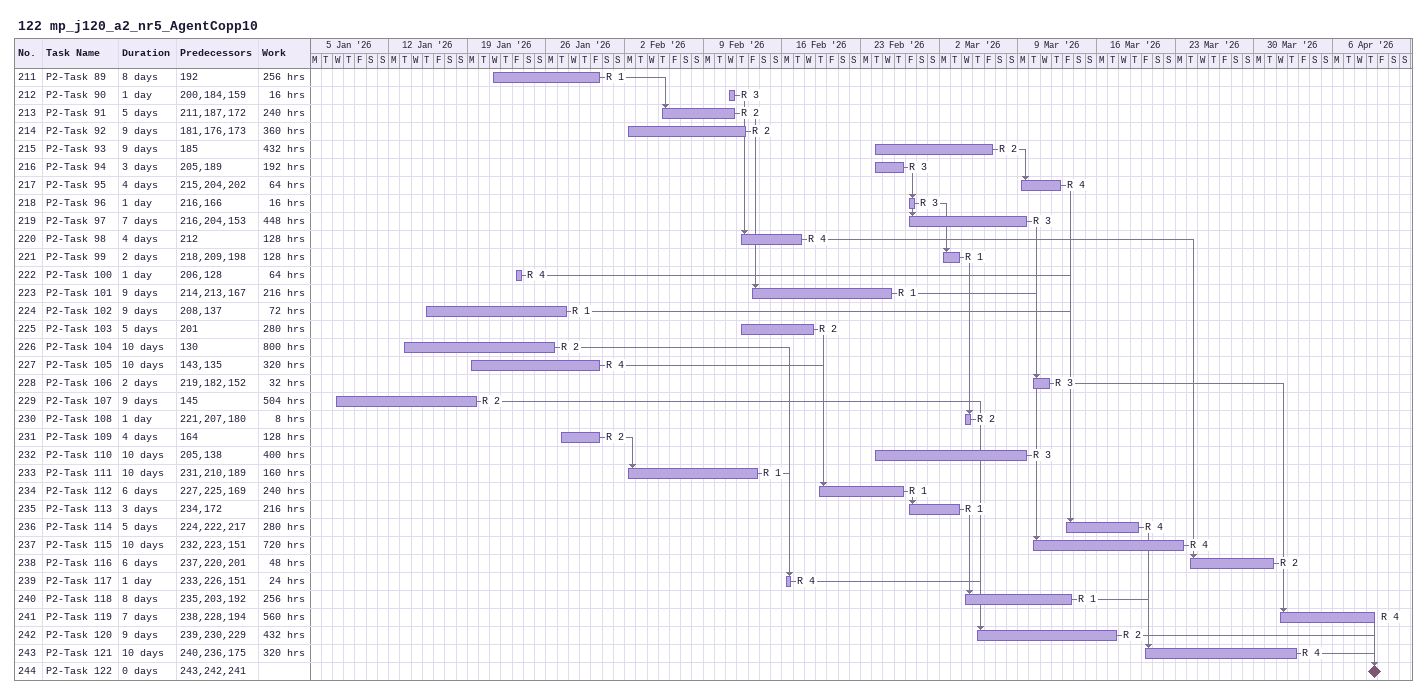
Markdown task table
122 mp_j120_a2_nr5_AgentCopp10

| ID | Task | Duration | Start | Finish | Predecessors | Resources | Work (h) |
|---|---|---|---|---|---|---|---|
| 211 | P2-Task 89 | 8d | 2026-01-21 | 2026-01-30 | 192 | R 1 | 256 |
| 212 | P2-Task 90 | 1d | 2026-02-11 | 2026-02-11 | 200, 184, 159 | R 3 | 16 |
| 213 | P2-Task 91 | 5d | 2026-02-05 | 2026-02-11 | 211, 187, 172 | R 2 | 240 |
| 214 | P2-Task 92 | 9d | 2026-02-02 | 2026-02-12 | 181, 176, 173 | R 2 | 360 |
| 215 | P2-Task 93 | 9d | 2026-02-24 | 2026-03-06 | 185 | R 2 | 432 |
| 216 | P2-Task 94 | 3d | 2026-02-24 | 2026-02-26 | 205, 189 | R 3 | 192 |
| 217 | P2-Task 95 | 4d | 2026-03-09 | 2026-03-12 | 215, 204, 202 | R 4 | 64 |
| 218 | P2-Task 96 | 1d | 2026-02-27 | 2026-02-27 | 216, 166 | R 3 | 16 |
| 219 | P2-Task 97 | 7d | 2026-02-27 | 2026-03-09 | 216, 204, 153 | R 3 | 448 |
| 220 | P2-Task 98 | 4d | 2026-02-12 | 2026-02-17 | 212 | R 4 | 128 |
| 221 | P2-Task 99 | 2d | 2026-03-02 | 2026-03-03 | 218, 209, 198 | R 1 | 128 |
| 222 | P2-Task 100 | 1d | 2026-01-23 | 2026-01-23 | 206, 128 | R 4 | 64 |
| 223 | P2-Task 101 | 9d | 2026-02-13 | 2026-02-25 | 214, 213, 167 | R 1 | 216 |
| 224 | P2-Task 102 | 9d | 2026-01-15 | 2026-01-27 | 208, 137 | R 1 | 72 |
| 225 | P2-Task 103 | 5d | 2026-02-12 | 2026-02-18 | 201 | R 2 | 280 |
| 226 | P2-Task 104 | 10d | 2026-01-13 | 2026-01-26 | 130 | R 2 | 800 |
| 227 | P2-Task 105 | 10d | 2026-01-19 | 2026-01-30 | 143, 135 | R 4 | 320 |
| 228 | P2-Task 106 | 2d | 2026-03-10 | 2026-03-11 | 219, 182, 152 | R 3 | 32 |
| 229 | P2-Task 107 | 9d | 2026-01-07 | 2026-01-19 | 145 | R 2 | 504 |
| 230 | P2-Task 108 | 1d | 2026-03-04 | 2026-03-04 | 221, 207, 180 | R 2 | 8 |
| 231 | P2-Task 109 | 4d | 2026-01-27 | 2026-01-30 | 164 | R 2 | 128 |
| 232 | P2-Task 110 | 10d | 2026-02-24 | 2026-03-09 | 205, 138 | R 3 | 400 |
| 233 | P2-Task 111 | 10d | 2026-02-02 | 2026-02-13 | 231, 210, 189 | R 1 | 160 |
| 234 | P2-Task 112 | 6d | 2026-02-19 | 2026-02-26 | 227, 225, 169 | R 1 | 240 |
| 235 | P2-Task 113 | 3d | 2026-02-27 | 2026-03-03 | 234, 172 | R 1 | 216 |
| 236 | P2-Task 114 | 5d | 2026-03-13 | 2026-03-19 | 224, 222, 217 | R 4 | 280 |
| 237 | P2-Task 115 | 10d | 2026-03-10 | 2026-03-23 | 232, 223, 151 | R 4 | 720 |
| 238 | P2-Task 116 | 6d | 2026-03-24 | 2026-03-31 | 237, 220, 201 | R 2 | 48 |
| 239 | P2-Task 117 | 1d | 2026-02-16 | 2026-02-16 | 233, 226, 151 | R 4 | 24 |
| 240 | P2-Task 118 | 8d | 2026-03-04 | 2026-03-13 | 235, 203, 192 | R 1 | 256 |
| 241 | P2-Task 119 | 7d | 2026-04-01 | 2026-04-09 | 238, 228, 194 | R 4 | 560 |
| 242 | P2-Task 120 | 9d | 2026-03-05 | 2026-03-17 | 239, 230, 229 | R 2 | 432 |
| 243 | P2-Task 121 | 10d | 2026-03-20 | 2026-04-02 | 240, 236, 175 | R 4 | 320 |
| 244 | P2-Task 122 | 0d | 2026-04-09 | 2026-04-09 | 243, 242, 241 |  |  |
